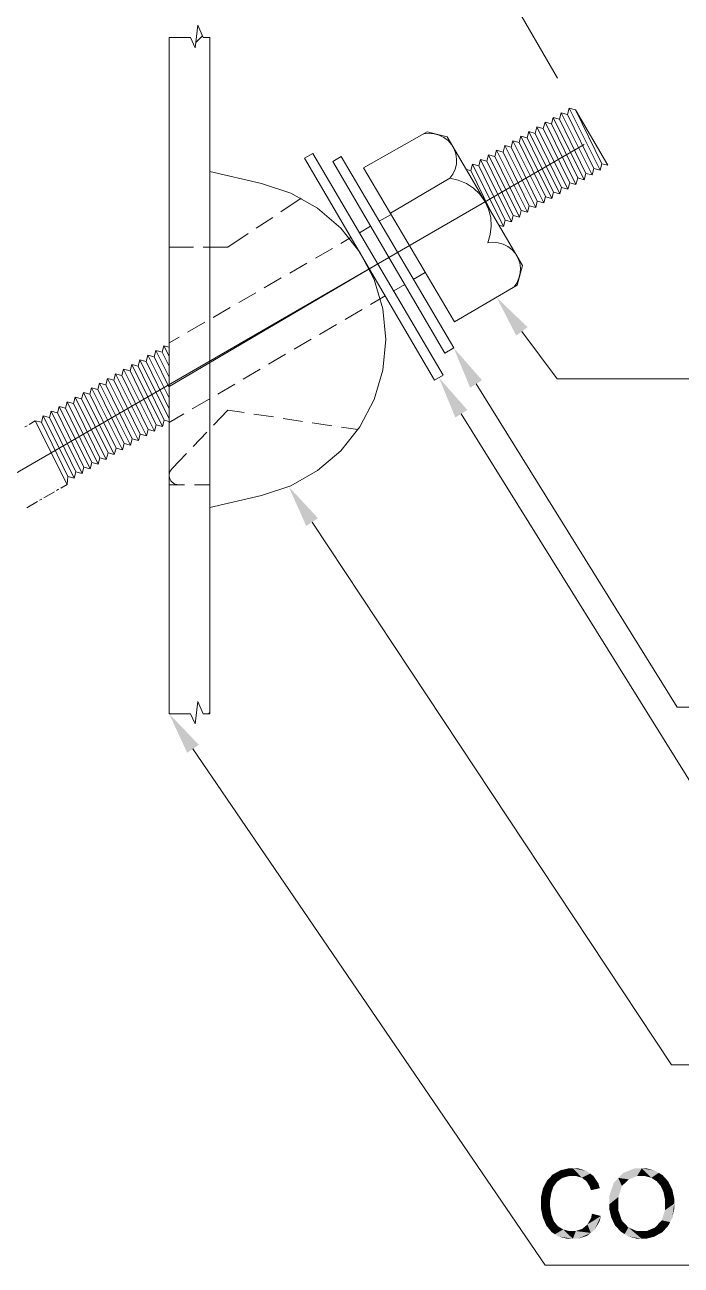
# Model space of a CAD drawing. Header units: millimetres. Extents: x 2 to 579, y 1 to 405.
# Drawn here: x 230.36 to 238.7, y 111.22 to 126.98 of the extents above; entities that cross this region are included whole.
import ezdxf

# ---------------------------------------------------------------- set-up
doc = ezdxf.new("R2010")
doc.units = ezdxf.units.MM
doc.linetypes.add('XKITLINE00', pattern=[0])
doc.layers.add('LinkedObject', color=7, linetype='Continuous', lineweight=0)

# ---------------------------------------------------------------- blocks, each defined once
blk = doc.blocks.new('*A4')
at = {"layer": 'LinkedObject'}
for color, points in [(6, [(236.746, 123.138), (236.602, 123.031), (236.352, 123.517)]), (6, [(236.168, 122.464), (236.016, 122.369), (235.807, 122.875)]), (6, [(235.981, 122.086), (235.828, 121.991), (235.619, 122.497)]), (6, [(234.083, 120.712), (233.933, 120.613), (233.71, 121.113)]), (6, [(232.569, 117.833), (232.42, 117.732), (232.19, 118.229)]), (7, [(237.066, 112.376), (237.121, 112.285), (236.993, 112.299)]), (7, [(237.114, 112.402), (237.121, 112.285), (237.066, 112.376)]), (7, [(237.161, 112.428), (237.271, 112.356), (237.114, 112.402)]), (7, [(237.114, 112.402), (237.271, 112.356), (237.187, 112.332)]), (7, [(237.121, 112.285), (237.114, 112.402), (237.154, 112.308)]), (7, [(237.154, 112.308), (237.114, 112.402), (237.187, 112.332)]), (7, [(237.266, 112.454), (237.271, 112.356), (237.161, 112.428)]), (7, [(237.323, 112.454), (237.271, 112.356), (237.266, 112.454)]), (7, [(237.271, 112.356), (237.323, 112.454), (237.32, 112.356)]), (7, [(237.323, 112.454), (237.364, 112.356), (237.32, 112.356)]), (7, [(237.496, 112.421), (237.323, 112.454), (237.388, 112.454)]), (7, [(237.541, 112.388), (237.323, 112.454), (237.496, 112.421)]), (7, [(237.436, 112.335), (237.323, 112.454), (237.541, 112.388)]), (7, [(237.364, 112.356), (237.323, 112.454), (237.436, 112.335)]), (7, [(237.436, 112.335), (237.541, 112.388), (237.464, 112.313)]), (7, [(237.541, 112.388), (237.493, 112.292), (237.464, 112.313)]), (7, [(237.493, 112.292), (237.541, 112.388), (237.536, 112.223)]), (7, [(237.536, 112.223), (237.541, 112.388), (237.664, 112.202)]), (7, [(237.646, 112.262), (237.541, 112.388), (237.585, 112.355)]), (7, [(237.664, 112.202), (237.541, 112.388), (237.646, 112.262)]), (7, [(237.899, 112.332), (237.784, 111.996), (237.842, 112.271)]), (7, [(237.945, 112.23), (237.784, 111.996), (237.899, 112.332)]), (7, [(238.106, 112.454), (237.899, 112.332), (237.957, 112.393)]), (7, [(238.197, 112.454), (237.899, 112.332), (238.106, 112.454)]), (7, [(238.137, 112.355), (237.899, 112.332), (238.197, 112.454)]), (7, [(238.033, 112.314), (237.899, 112.332), (238.137, 112.355)]), (7, [(237.899, 112.332), (238.033, 112.314), (237.989, 112.272)]), (7, [(237.945, 112.23), (237.899, 112.332), (237.989, 112.272)]), (7, [(238.137, 112.355), (238.197, 112.454), (238.198, 112.355)]), (7, [(238.197, 112.454), (238.241, 112.355), (238.198, 112.355)]), (7, [(238.365, 112.425), (238.197, 112.454), (238.257, 112.454)]), (7, [(238.413, 112.397), (238.197, 112.454), (238.365, 112.425)]), (7, [(238.318, 112.334), (238.197, 112.454), (238.413, 112.397)]), (7, [(238.241, 112.355), (238.197, 112.454), (238.318, 112.334)]), (7, [(238.318, 112.334), (238.413, 112.397), (238.352, 112.312)]), (7, [(238.413, 112.397), (238.387, 112.29), (238.352, 112.312)]), (7, [(238.387, 112.29), (238.413, 112.397), (238.439, 112.229)]), (7, [(238.534, 112.288), (238.413, 112.397), (238.461, 112.368)]), (7, [(238.559, 112.237), (238.413, 112.397), (238.534, 112.288)]), (7, [(238.439, 112.229), (238.413, 112.397), (238.559, 112.237)]), (7, [(237.047, 112.14), (236.915, 112.081), (236.941, 112.199)]), (7, [(237.06, 112.18), (236.941, 112.199), (236.967, 112.249)]), (7, [(237.047, 112.14), (236.941, 112.199), (237.06, 112.18)]), (7, [(236.993, 112.299), (237.121, 112.285), (236.967, 112.249)]), (7, [(236.967, 112.249), (237.121, 112.285), (237.074, 112.22)]), (7, [(237.06, 112.18), (236.967, 112.249), (237.074, 112.22)]), (7, [(237.536, 112.223), (237.664, 112.202), (237.551, 112.176)]), (7, [(237.842, 112.271), (237.784, 111.996), (237.784, 112.103)]), (7, [(237.901, 112.091), (237.784, 111.996), (237.945, 112.23)]), (7, [(238.439, 112.229), (238.559, 112.237), (238.457, 112.19)]), (7, [(238.559, 112.237), (238.474, 112.151), (238.457, 112.19)]), (7, [(238.474, 112.151), (238.559, 112.237), (238.492, 112.059)]), (7, [(238.492, 112.059), (238.559, 112.237), (238.61, 112.07)]), (7, [(238.61, 112.07), (238.559, 112.237), (238.585, 112.186)]), (7, [(237.033, 112.057), (236.915, 112.081), (237.047, 112.14)]), (7, [(236.915, 112.081), (237.033, 112.057), (236.915, 112.014)]), (7, [(236.915, 112.014), (237.033, 112.057), (237.033, 112.014)]), (7, [(237.784, 111.996), (237.901, 112.091), (237.901, 111.994)]), (7, [(238.492, 112.006), (238.61, 112.07), (238.61, 112.006)]), (7, [(238.492, 112.059), (238.61, 112.07), (238.492, 112.006)]), (7, [(237.033, 112.014), (236.915, 111.952), (236.915, 112.014)]), (7, [(237.033, 111.959), (236.915, 111.952), (237.033, 112.014)]), (7, [(237.033, 111.959), (236.961, 111.782), (236.915, 111.952)]), (7, [(236.915, 111.952), (236.961, 111.782), (236.938, 111.836)]), (7, [(237.049, 111.863), (236.961, 111.782), (237.033, 111.959)]), (7, [(236.961, 111.782), (237.049, 111.863), (237.065, 111.822)]), (7, [(237.678, 111.849), (237.553, 111.823), (237.564, 111.878)]), (7, [(237.784, 111.996), (237.901, 111.916), (237.784, 111.939)]), (7, [(237.901, 111.916), (237.784, 111.996), (237.901, 111.994)]), (7, [(237.784, 111.939), (237.901, 111.916), (237.809, 111.831)]), (7, [(237.809, 111.831), (237.901, 111.916), (237.833, 111.78)]), (7, [(237.833, 111.78), (237.901, 111.916), (237.943, 111.793)]), (7, [(238.451, 111.794), (238.61, 112.006), (238.557, 111.771)]), (7, [(238.492, 111.923), (238.61, 112.006), (238.451, 111.794)]), (7, [(238.61, 112.006), (238.492, 111.923), (238.492, 112.006)]), (7, [(238.557, 111.771), (238.61, 112.006), (238.583, 111.822)]), (7, [(238.583, 111.822), (238.61, 112.006), (238.61, 111.94)]), (7, [(237.081, 111.781), (236.961, 111.782), (237.065, 111.822)]), (7, [(236.961, 111.782), (237.094, 111.617), (236.984, 111.728)]), (7, [(237.081, 111.781), (237.094, 111.617), (236.961, 111.782)]), (7, [(236.984, 111.728), (237.094, 111.617), (237.05, 111.646)]), (7, [(237.131, 111.719), (237.094, 111.617), (237.081, 111.781)]), (7, [(237.094, 111.617), (237.131, 111.719), (237.165, 111.699)]), (7, [(237.549, 111.634), (237.441, 111.686), (237.474, 111.713)]), (7, [(237.507, 111.741), (237.549, 111.634), (237.474, 111.713)]), (7, [(237.507, 111.741), (237.678, 111.849), (237.549, 111.634)]), (7, [(237.553, 111.823), (237.678, 111.849), (237.507, 111.741)]), (7, [(237.549, 111.634), (237.678, 111.849), (237.596, 111.671)]), (7, [(237.596, 111.671), (237.678, 111.849), (237.66, 111.779)]), (7, [(237.943, 111.793), (237.931, 111.649), (237.833, 111.78)]), (7, [(237.833, 111.78), (237.931, 111.649), (237.858, 111.729)]), (7, [(237.985, 111.748), (237.931, 111.649), (237.943, 111.793)]), (7, [(237.931, 111.649), (237.985, 111.748), (237.979, 111.619)]), (7, [(237.979, 111.619), (237.985, 111.748), (238.027, 111.703)]), (7, [(238.027, 111.703), (238.197, 111.56), (237.979, 111.619)]), (7, [(238.133, 111.658), (238.197, 111.56), (238.027, 111.703)]), (7, [(238.406, 111.614), (238.261, 111.658), (238.367, 111.703)]), (7, [(238.409, 111.749), (238.455, 111.64), (238.367, 111.703)]), (7, [(238.367, 111.703), (238.455, 111.64), (238.406, 111.614)]), (7, [(238.557, 111.771), (238.409, 111.749), (238.451, 111.794)]), (7, [(238.53, 111.719), (238.409, 111.749), (238.557, 111.771)]), (7, [(238.455, 111.64), (238.409, 111.749), (238.53, 111.719)]), (7, [(237.199, 111.678), (237.094, 111.617), (237.165, 111.699)]), (7, [(237.199, 111.678), (237.321, 111.56), (237.094, 111.617)]), (7, [(237.094, 111.617), (237.321, 111.56), (237.138, 111.589)]), (7, [(237.138, 111.589), (237.321, 111.56), (237.251, 111.56)]), (7, [(237.272, 111.658), (237.321, 111.56), (237.199, 111.678)]), (7, [(237.321, 111.56), (237.272, 111.658), (237.312, 111.658)]), (7, [(237.36, 111.658), (237.321, 111.56), (237.312, 111.658)]), (7, [(237.36, 111.658), (237.549, 111.634), (237.321, 111.56)]), (7, [(237.321, 111.56), (237.549, 111.634), (237.388, 111.56)]), (7, [(237.441, 111.686), (237.549, 111.634), (237.36, 111.658)]), (7, [(237.388, 111.56), (237.549, 111.634), (237.502, 111.597)]), (7, [(237.979, 111.619), (238.197, 111.56), (238.027, 111.59)]), (7, [(238.027, 111.59), (238.197, 111.56), (238.136, 111.56)]), (7, [(238.197, 111.56), (238.133, 111.658), (238.196, 111.658)]), (7, [(238.261, 111.658), (238.197, 111.56), (238.196, 111.658)]), (7, [(238.197, 111.56), (238.261, 111.658), (238.253, 111.56)]), (7, [(238.253, 111.56), (238.261, 111.658), (238.358, 111.587)]), (7, [(238.358, 111.587), (238.261, 111.658), (238.406, 111.614)])]:
    blk.add_hatch(color=color, dxfattribs=at).paths.add_polyline_path(points, flags=17)
at = {"layer": 'LinkedObject', "color": 6, "linetype": 'XKITLINE00', "lineweight": 0}
for p, q in [((237.125, 126.302), (232.769, 133.839)), ((222.643, 116.892), (237.464, 125.459)), ((236.674, 123.084), (237.122, 122.482)), ((236.092, 122.417), (238.645, 118.313)), ((237.122, 122.482), (245.657, 122.482)), ((235.904, 122.038), (239.515, 116.233)), ((234.008, 120.662), (238.573, 113.769)), ((238.645, 118.313), (248.447, 118.313)), ((232.494, 117.782), (236.968, 111.224)), ((238.573, 113.769), (251.071, 113.769)), ((236.968, 111.224), (251.482, 111.224))]:
    blk.add_line(p, q, dxfattribs=at)
at = {"layer": 'LinkedObject', "color": 7, "linetype": 'XKITLINE00', "lineweight": 0}
for p, q in [((232.554, 126.973), (232.521, 126.686)), ((232.614, 126.84), (232.529, 126.755)), ((232.624, 126.817), (232.554, 126.973)), ((232.19, 118.229), (232.19, 126.817)), ((232.19, 126.817), (232.464, 126.817)), ((232.521, 126.686), (232.464, 126.817)), ((232.624, 126.817), (232.708, 126.817)), ((232.708, 126.817), (232.708, 118.229)), ((237.575, 125.523), (237.575, 125.523)), ((232.708, 125.116), (233.366, 124.965)), ((233.736, 124.841), (233.366, 124.965)), ((234.075, 124.649), (233.736, 124.841)), ((234.372, 124.396), (234.075, 124.649)), ((234.615, 124.09), (234.372, 124.396)), ((234.795, 123.745), (234.615, 124.09)), ((234.905, 123.371), (234.795, 123.745)), ((234.943, 122.982), (234.905, 123.371)), ((234.905, 122.594), (234.943, 122.982)), ((234.795, 122.22), (234.905, 122.594)), ((234.615, 121.874), (234.795, 122.22)), ((234.372, 121.569), (234.615, 121.874)), ((234.075, 121.316), (234.372, 121.569)), ((233.736, 121.124), (234.075, 121.316)), ((232.708, 120.848), (233.366, 121)), ((233.366, 121), (233.736, 121.124))]:
    blk.add_line(p, q, dxfattribs=at)
at = {"layer": 'LinkedObject', "color": 1, "linetype": 'XKITLINE00', "lineweight": 0}
for p, q in [((237.254, 125.838), (237.275, 125.918)), ((237.275, 125.918), (237.356, 125.897)), ((237.668, 125.131), (237.275, 125.918)), ((237.356, 125.897), (237.689, 125.212)), ((237.356, 125.897), (237.768, 125.195)), ((236.946, 125.66), (236.968, 125.74)), ((237.361, 124.952), (236.968, 125.74)), ((236.968, 125.74), (237.049, 125.719)), ((237.049, 125.719), (237.07, 125.8)), ((237.07, 125.8), (237.151, 125.778)), ((237.464, 125.011), (237.07, 125.8)), ((237.151, 125.778), (237.173, 125.859)), ((237.151, 125.778), (237.485, 125.092)), ((237.173, 125.859), (237.254, 125.838)), ((237.566, 125.071), (237.173, 125.859)), ((237.254, 125.838), (237.587, 125.152)), ((236.742, 125.541), (236.763, 125.622)), ((237.157, 124.832), (236.763, 125.622)), ((236.763, 125.622), (236.844, 125.6)), ((236.844, 125.6), (236.865, 125.681)), ((236.844, 125.6), (237.178, 124.913)), ((237.259, 124.892), (236.865, 125.681)), ((236.865, 125.681), (236.946, 125.66)), ((236.946, 125.66), (237.281, 124.973)), ((237.049, 125.719), (237.383, 125.033)), ((236.435, 125.363), (236.456, 125.444)), ((236.849, 124.656), (236.456, 125.444)), ((236.456, 125.444), (236.537, 125.423)), ((236.537, 125.423), (236.558, 125.503)), ((236.537, 125.423), (236.87, 124.737)), ((236.951, 124.716), (236.558, 125.503)), ((236.558, 125.503), (236.639, 125.482)), ((236.639, 125.482), (236.661, 125.563)), ((236.639, 125.482), (236.972, 124.797)), ((236.661, 125.563), (236.742, 125.541)), ((237.055, 124.772), (236.661, 125.563)), ((236.742, 125.541), (237.076, 124.853)), ((233.911, 125.285), (234.016, 125.346)), ((235.564, 122.464), (233.911, 125.285)), ((234.016, 125.346), (235.674, 122.53)), ((236.127, 125.186), (236.149, 125.266)), ((236.543, 124.477), (236.149, 125.266)), ((236.149, 125.266), (236.23, 125.245)), ((236.23, 125.245), (236.251, 125.326)), ((236.645, 124.537), (236.251, 125.326)), ((236.251, 125.326), (236.332, 125.304)), ((236.332, 125.304), (236.353, 125.385)), ((236.332, 125.304), (236.666, 124.618)), ((236.747, 124.597), (236.353, 125.385)), ((236.353, 125.385), (236.435, 125.363)), ((236.435, 125.363), (236.768, 124.678)), ((235.967, 125.142), (236.025, 125.126)), ((236.025, 125.126), (236.046, 125.207)), ((236.025, 125.126), (236.265, 124.633)), ((236.441, 124.417), (236.046, 125.207)), ((236.046, 125.207), (236.127, 125.186)), ((236.127, 125.186), (236.462, 124.498)), ((236.23, 125.245), (236.564, 124.558)), ((237.464, 125.011), (237.485, 125.092)), ((237.485, 125.092), (237.566, 125.071)), ((237.566, 125.071), (237.587, 125.152)), ((237.587, 125.152), (237.668, 125.131)), ((237.668, 125.131), (237.689, 125.212)), ((237.768, 125.195), (237.689, 125.212)), ((237.259, 124.892), (237.281, 124.973)), ((237.281, 124.973), (237.361, 124.952)), ((237.361, 124.952), (237.383, 125.033)), ((237.383, 125.033), (237.464, 125.011)), ((236.951, 124.716), (236.972, 124.797)), ((236.974, 124.793), (237.055, 124.772)), ((237.055, 124.772), (237.076, 124.853)), ((237.076, 124.853), (237.157, 124.832)), ((237.157, 124.832), (237.178, 124.913)), ((237.178, 124.913), (237.259, 124.892)), ((233.87, 124.775), (233.611, 124.603)), ((236.747, 124.597), (236.768, 124.678)), ((236.768, 124.678), (236.849, 124.656)), ((236.849, 124.656), (236.87, 124.737)), ((236.87, 124.737), (236.951, 124.716)), ((233.507, 124.533), (233.299, 124.395)), ((236.441, 124.417), (236.462, 124.498)), ((236.462, 124.498), (236.543, 124.477)), ((236.543, 124.477), (236.564, 124.558)), ((236.564, 124.558), (236.645, 124.537)), ((236.645, 124.537), (236.666, 124.618)), ((236.666, 124.618), (236.747, 124.597)), ((233.195, 124.326), (232.936, 124.153)), ((236.382, 124.432), (236.441, 124.417)), ((232.5, 124.153), (232.19, 124.153)), ((232.936, 124.153), (232.625, 124.153)), ((232.103, 122.82), (232.125, 122.9)), ((232.125, 122.9), (232.19, 122.883)), ((232.19, 122.769), (232.125, 122.9)), ((231.899, 122.701), (231.92, 122.782)), ((231.92, 122.782), (232.001, 122.76)), ((232.19, 122.241), (231.92, 122.782)), ((232.001, 122.76), (232.022, 122.841)), ((232.001, 122.76), (232.19, 122.372)), ((232.022, 122.841), (232.103, 122.82)), ((232.19, 122.505), (232.022, 122.841)), ((232.103, 122.82), (232.19, 122.642)), ((231.591, 122.523), (231.613, 122.604)), ((231.613, 122.604), (231.694, 122.583)), ((232.005, 121.818), (231.613, 122.604)), ((231.694, 122.583), (231.715, 122.663)), ((231.694, 122.583), (232.026, 121.899)), ((231.715, 122.663), (231.796, 122.642)), ((232.107, 121.878), (231.715, 122.663)), ((231.796, 122.642), (231.818, 122.722)), ((231.796, 122.642), (232.128, 121.959)), ((231.818, 122.722), (231.899, 122.701)), ((232.19, 121.976), (231.818, 122.722)), ((231.899, 122.701), (232.19, 122.102)), ((231.284, 122.345), (231.306, 122.426)), ((231.306, 122.426), (231.387, 122.405)), ((231.699, 121.638), (231.306, 122.426)), ((231.387, 122.405), (231.408, 122.485)), ((231.408, 122.485), (231.489, 122.464)), ((231.801, 121.698), (231.408, 122.485)), ((231.489, 122.464), (231.51, 122.545)), ((231.489, 122.464), (231.822, 121.779)), ((231.51, 122.545), (231.591, 122.523)), ((231.903, 121.758), (231.51, 122.545)), ((231.591, 122.523), (231.924, 121.839)), ((235.564, 122.464), (235.674, 122.53)), ((231.079, 122.227), (231.101, 122.308)), ((231.101, 122.308), (231.182, 122.286)), ((231.494, 121.519), (231.101, 122.308)), ((231.182, 122.286), (231.203, 122.367)), ((231.182, 122.286), (231.516, 121.6)), ((231.203, 122.367), (231.284, 122.345)), ((231.597, 121.579), (231.203, 122.367)), ((231.284, 122.345), (231.618, 121.66)), ((231.387, 122.405), (231.72, 121.719)), ((230.772, 122.049), (230.794, 122.13)), ((230.794, 122.13), (230.875, 122.108)), ((231.188, 121.339), (230.794, 122.13)), ((230.875, 122.108), (230.896, 122.189)), ((230.875, 122.108), (231.209, 121.42)), ((230.896, 122.189), (230.977, 122.168)), ((231.29, 121.399), (230.896, 122.189)), ((230.977, 122.168), (230.998, 122.248)), ((230.977, 122.168), (231.311, 121.48)), ((230.998, 122.248), (231.079, 122.227)), ((231.392, 121.459), (230.998, 122.248)), ((231.079, 122.227), (231.414, 121.54)), ((230.489, 121.947), (230.568, 121.931)), ((230.893, 121.141), (230.489, 121.947)), ((230.568, 121.931), (230.589, 122.011)), ((230.589, 122.011), (230.67, 121.99)), ((230.984, 121.22), (230.589, 122.011)), ((230.67, 121.99), (230.691, 122.07)), ((230.67, 121.99), (231.005, 121.301)), ((230.691, 122.07), (230.772, 122.049)), ((231.086, 121.279), (230.691, 122.07)), ((230.772, 122.049), (231.107, 121.36)), ((232.107, 121.878), (232.128, 121.959)), ((232.128, 121.959), (232.19, 121.942)), ((232.195, 121.945), (232.19, 121.94)), ((232.755, 121.895), (232.936, 122.084)), ((233.145, 122.053), (232.936, 122.084)), ((233.516, 121.998), (233.268, 122.035)), ((233.886, 121.942), (233.639, 121.979)), ((230.568, 121.931), (230.903, 121.241)), ((231.903, 121.758), (231.924, 121.839)), ((231.924, 121.839), (232.005, 121.818)), ((232.005, 121.818), (232.026, 121.899)), ((232.026, 121.899), (232.107, 121.878)), ((232.497, 121.624), (232.669, 121.805)), ((234.257, 121.887), (234.01, 121.924)), ((234.59, 121.837), (234.381, 121.868)), ((231.597, 121.579), (231.618, 121.66)), ((231.618, 121.66), (231.699, 121.638)), ((231.699, 121.638), (231.72, 121.719)), ((231.72, 121.719), (231.801, 121.698)), ((231.801, 121.698), (231.822, 121.779)), ((231.822, 121.779), (231.903, 121.758)), ((231.29, 121.399), (231.311, 121.48)), ((231.311, 121.48), (231.392, 121.459)), ((231.392, 121.459), (231.414, 121.54)), ((231.414, 121.54), (231.494, 121.519)), ((231.494, 121.519), (231.516, 121.6)), ((231.516, 121.6), (231.597, 121.579)), ((232.23, 121.344), (232.41, 121.533)), ((231.086, 121.279), (231.107, 121.36)), ((231.107, 121.36), (231.188, 121.339)), ((231.188, 121.339), (231.209, 121.42)), ((231.209, 121.42), (231.29, 121.399)), ((232.215, 121.328), (232.203, 121.31)), ((232.23, 121.344), (232.215, 121.328)), ((230.893, 121.141), (230.903, 121.241)), ((230.903, 121.241), (230.984, 121.22)), ((230.984, 121.22), (231.005, 121.301)), ((231.005, 121.301), (231.086, 121.279)), ((232.191, 121.268), (232.19, 121.246)), ((232.19, 121.246), (232.194, 121.224)), ((232.195, 121.289), (232.191, 121.268)), ((232.194, 121.224), (232.202, 121.204)), ((232.203, 121.31), (232.195, 121.289)), ((232.202, 121.204), (232.214, 121.185)), ((232.214, 121.185), (232.228, 121.169)), ((232.228, 121.169), (232.246, 121.155)), ((232.246, 121.155), (232.265, 121.146)), ((232.387, 121.137), (232.19, 121.137)), ((232.265, 121.146), (232.287, 121.14)), ((232.287, 121.14), (232.308, 121.137)), ((232.708, 121.137), (232.512, 121.137))]:
    blk.add_line(p, q, dxfattribs=at)
at = {"layer": 'LinkedObject', "color": 3, "linetype": 'XKITLINE00', "lineweight": 0}
for p, q in [((235.47, 125.62), (234.661, 125.164)), ((235.494, 125.6), (235.428, 125.593)), ((235.725, 125.554), (235.47, 125.62)), ((235.56, 125.595), (235.494, 125.6)), ((235.624, 125.578), (235.56, 125.595)), ((235.683, 125.548), (235.624, 125.578)), ((235.736, 125.508), (235.683, 125.548)), ((236.681, 123.923), (235.725, 125.554)), ((235.78, 125.458), (235.736, 125.508)), ((235.813, 125.401), (235.78, 125.458)), ((235.835, 125.338), (235.813, 125.401)), ((235.844, 125.273), (235.835, 125.338)), ((235.841, 125.207), (235.844, 125.273)), ((234.661, 125.164), (235.816, 123.204)), ((235.798, 125.082), (235.825, 125.143)), ((235.825, 125.143), (235.841, 125.207)), ((235.759, 125.029), (235.002, 124.586)), ((235.759, 125.029), (235.798, 125.082)), ((235.866, 125.006), (235.759, 125.029)), ((235.968, 124.964), (235.866, 125.006)), ((236.06, 124.904), (235.968, 124.964)), ((236.14, 124.828), (236.06, 124.904)), ((236.204, 124.739), (236.14, 124.828)), ((236.251, 124.639), (236.204, 124.739)), ((236.278, 124.533), (236.251, 124.639)), ((236.285, 124.423), (236.278, 124.533)), ((236.239, 124.209), (236.272, 124.314)), ((236.272, 124.314), (236.285, 124.423)), ((236.305, 124.216), (236.239, 124.209)), ((236.371, 124.211), (236.305, 124.216)), ((236.435, 124.194), (236.371, 124.211)), ((236.494, 124.164), (236.435, 124.194)), ((236.547, 124.124), (236.494, 124.164)), ((236.591, 124.074), (236.547, 124.124)), ((236.624, 124.017), (236.591, 124.074)), ((236.646, 123.955), (236.624, 124.017)), ((236.681, 123.923), (236.615, 123.672)), ((236.655, 123.889), (236.646, 123.955)), ((236.652, 123.823), (236.655, 123.889)), ((236.57, 123.645), (236.609, 123.698)), ((236.609, 123.698), (236.636, 123.759)), ((236.636, 123.759), (236.652, 123.823)), ((236.615, 123.672), (235.816, 123.204))]:
    blk.add_line(p, q, dxfattribs=at)
at = {"layer": 'LinkedObject', "color": 2, "linetype": 'XKITLINE00', "lineweight": 0}
for p, q in [((234.271, 125.243), (234.376, 125.305)), ((234.376, 125.305), (235.807, 122.875)), ((235.696, 122.81), (234.271, 125.243)), ((235.696, 122.81), (235.807, 122.875))]:
    blk.add_line(p, q, dxfattribs=at)
at = {"layer": 'LinkedObject', "color": 4, "linetype": 'XKITLINE00', "lineweight": 0}
for p, q in [((235.011, 124.571), (234.86, 124.483)), ((234.752, 124.421), (234.609, 124.338)), ((234.502, 124.276), (234.374, 124.202)), ((234.266, 124.139), (234.049, 124.014)), ((232.19, 122.383), (234.842, 123.944)), ((233.941, 123.952), (233.725, 123.826)), ((235.294, 123.745), (235.445, 123.834)), ((233.616, 123.764), (233.4, 123.638)), ((235.045, 123.599), (235.186, 123.682)), ((233.292, 123.576), (233.076, 123.451)), ((234.749, 123.426), (234.936, 123.535)), ((232.967, 123.388), (232.751, 123.263)), ((234.426, 123.237), (234.642, 123.363)), ((232.643, 123.2), (232.426, 123.075)), ((234.102, 123.047), (234.318, 123.173)), ((232.318, 123.012), (232.19, 122.938)), ((233.779, 122.857), (233.994, 122.984)), ((233.455, 122.668), (233.671, 122.794)), ((233.132, 122.478), (233.347, 122.605)), ((232.808, 122.289), (233.024, 122.415)), ((232.485, 122.099), (232.7, 122.225)), ((232.19, 121.926), (232.377, 122.036))]:
    blk.add_line(p, q, dxfattribs=at)
at = {"layer": 'LinkedObject', "color": 9, "linetype": 'XKITLINE00', "lineweight": 0}
for p, q in [((230.413, 121.903), (230.489, 121.947)), ((230.359, 121.872), (230.386, 121.887)), ((230.598, 120.97), (230.733, 121.048)), ((230.76, 121.064), (230.787, 121.08)), ((230.814, 121.095), (230.893, 121.141)), ((230.381, 120.845), (230.517, 120.923)), ((230.544, 120.939), (230.571, 120.955)), ((232.554, 118.385), (232.521, 118.098)), ((232.624, 118.229), (232.554, 118.385)), ((232.464, 118.229), (232.19, 118.229)), ((232.521, 118.098), (232.464, 118.229)), ((232.708, 118.229), (232.624, 118.229)), ((232.708, 118.246), (232.691, 118.229))]:
    blk.add_line(p, q, dxfattribs=at)

msp = doc.modelspace()

# ---------------------------------------------------------------- block references
at = {"lineweight": 0}
msp.add_blockref('*A4', (0, 0), dxfattribs=at)

doc.saveas('drawing.dxf')
